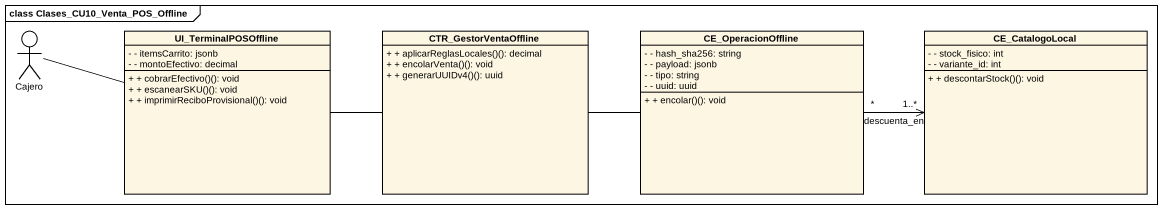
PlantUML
@startuml
mainframe class Clases_CU10_Venta_POS_Offline
allowmixing
hide circle
hide empty members
skinparam classAttributeIconSize 0
actor Cajero
class UI_TerminalPOSOffline {
  - - itemsCarrito: jsonb
  - - montoEfectivo: decimal
  + + cobrarEfectivo()(): void
  + + escanearSKU()(): void
  + + imprimirReciboProvisional()(): void
}
class CTR_GestorVentaOffline {
  + + aplicarReglasLocales()(): decimal
  + + encolarVenta()(): void
  + + generarUUIDv4()(): uuid
}
class CE_OperacionOffline {
  - - hash_sha256: string
  - - payload: jsonb
  - - tipo: string
  - - uuid: uuid
  + + encolar()(): void
}
class CE_CatalogoLocal {
  - - stock_fisico: int
  - - variante_id: int
  + + descontarStock()(): void
}
Cajero -right- UI_TerminalPOSOffline
UI_TerminalPOSOffline -right- CTR_GestorVentaOffline
CTR_GestorVentaOffline -right- CE_OperacionOffline
CE_OperacionOffline "*" -right-> "1..*" CE_CatalogoLocal : descuenta_en
@enduml
